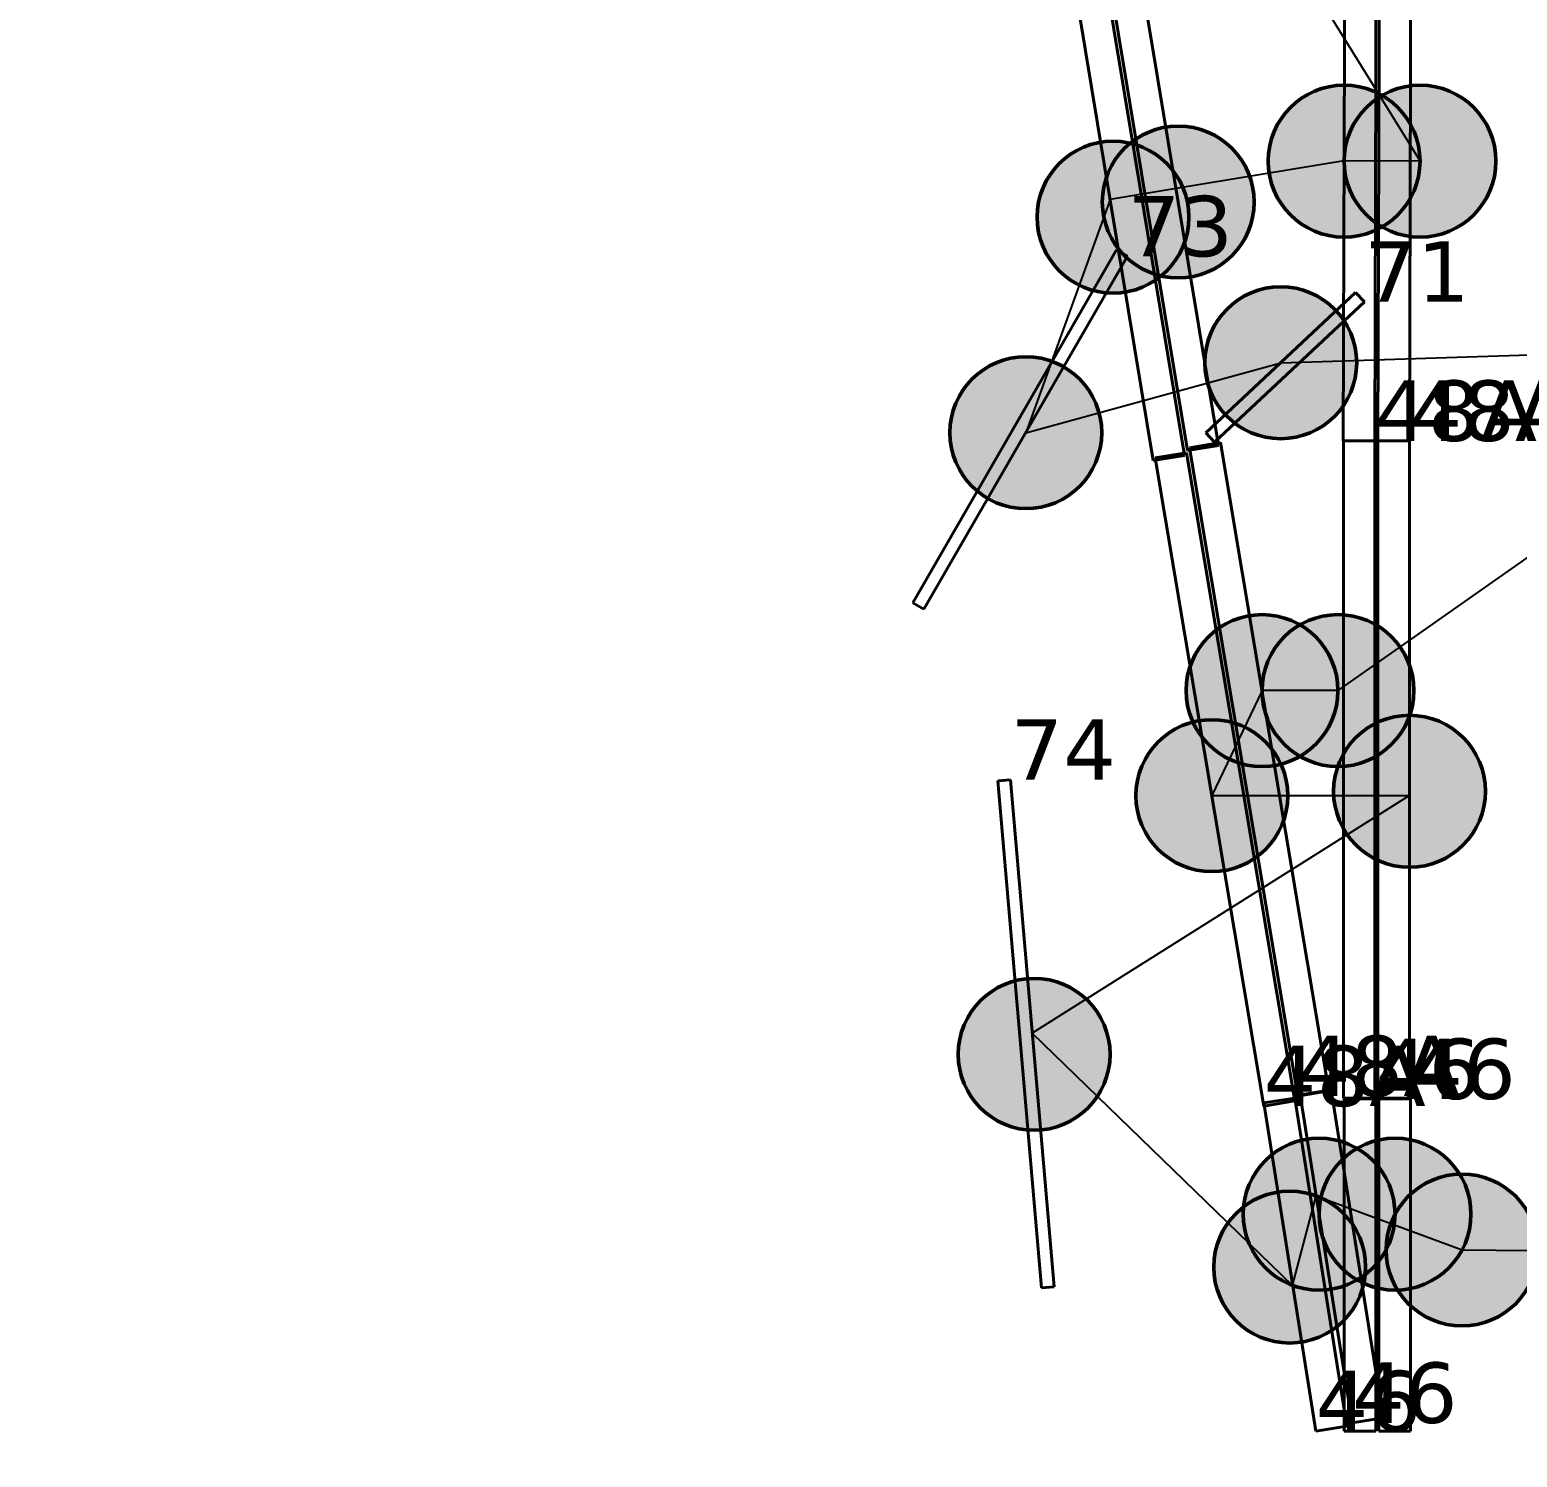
# Model space of a CAD drawing. Header units: millimetres. Extents: x -243740 to 150609, y -473655 to -165121.
# Drawn here: x 2650 to 7083, y -327835 to -323582 of the extents above; entities that cross this region are included whole.
import ezdxf

# ---------------------------------------------------------------- set-up
doc = ezdxf.new("R2010")
doc.units = ezdxf.units.MM
doc.layers.add('_Гр.ЩД-1C.10.4.I9.6', color=6, linetype='Continuous')
for name, color, linetype, lineweight in [('_освещение_dali', 3, 'Continuous', 50), ('DLX_FL1_LUM 122', 1, 'Continuous', 40), ('DLX_LUM 12', 5, 'Continuous', 40), ('DLX_LUM 18', 5, 'Continuous', 40), ('DLX_LUM 3', 5, 'Continuous', 40), ('DLX_LUM 4', 5, 'Continuous', 40), ('DLX_LUM 6', 5, 'Continuous', 40)]:
    doc.layers.add(name, color=color, linetype=linetype, lineweight=lineweight)
doc.styles.add('TableTextStyle', font='')
doc.styles.get('TableTextStyle').set_extended_font_data('VERDANA.TTF')
doc.linetypes.add('Truba', pattern='A,3e-05,[4,MSH_7,S=1,R=0,X=0,Y=0],-3.022072', length=3.022102)

# ---------------------------------------------------------------- blocks, each defined once
blk = doc.blocks.new('A$Caabd1818')
at = {"layer": 'DLX_FL1_LUM 122'}
for points in [[(2136.2, 72694.2, 0), (2228.9, 72709.7, 0)], [(2228.9, 72709.7, 0), (2136.2, 72694.2, 0)], [(2228.9, 72709.7, 0), (2136.2, 72694.2, 0)], [(2136.2, 72694.2, 0), (2228.9, 72709.7, 0)], [(2228.9, 72709.7, 0), (2552, 70778.5, 0)], [(2552, 70778.5, 0), (2228.9, 72709.7, 0)], [(2228.9, 72709.7, 0), (2228.9, 72709.7, 0)], [(2228.9, 72709.7, 0), (2228.9, 72709.7, 0)], [(2552, 70778.5, 0), (2228.9, 72709.7, 0)], [(2228.9, 72709.7, 0), (2552, 70778.5, 0)], [(2594.9, 70757, 0), (2594.9, 72715, 0)], [(2594.9, 72715, 0), (2594.9, 72715, 0)], [(2594.9, 72715, 0), (2594.9, 70757, 0)], [(2594.9, 72715, 0), (2688.9, 72715, 0)], [(2688.9, 72715, 0), (2594.9, 72715, 0)], [(2594.9, 72715, 0), (2594.9, 72715, 0)], [(2594.9, 72715, 0), (2594.9, 70757, 0)], [(2688.9, 72715, 0), (2594.9, 72715, 0)], [(2594.9, 70757, 0), (2594.9, 72715, 0)], [(2594.9, 72715, 0), (2688.9, 72715, 0)], [(2688.9, 72715, 0), (2688.9, 70757, 0)], [(2688.9, 70757, 0), (2688.9, 72715, 0)], [(2688.9, 72715, 0), (2688.9, 72715, 0)], [(2688.9, 72715, 0), (2688.9, 72715, 0)], [(2688.9, 70757, 0), (2688.9, 72715, 0)], [(2688.9, 72715, 0), (2688.9, 70757, 0)], [(2698.1, 70757, 0), (2698.1, 72715, 0)], [(2698.1, 72715, 0), (2698.1, 72715, 0)], [(2698.1, 72715, 0), (2698.1, 70757, 0)], [(2698.1, 72715, 0), (2792.1, 72715, 0)], [(2792.1, 72715, 0), (2698.1, 72715, 0)], [(2698.1, 72715, 0), (2698.1, 72715, 0)], [(2698.1, 72715, 0), (2698.1, 70757, 0)], [(2792.1, 72715, 0), (2698.1, 72715, 0)], [(2698.1, 70757, 0), (2698.1, 72715, 0)], [(2698.1, 72715, 0), (2792.1, 72715, 0)], [(2792.1, 72715, 0), (2792.1, 70757, 0)], [(2792.1, 70757, 0), (2792.1, 72715, 0)], [(2792.1, 72715, 0), (2792.1, 72715, 0)], [(2792.1, 72715, 0), (2792.1, 72715, 0)], [(2792.1, 70757, 0), (2792.1, 72715, 0)], [(2792.1, 72715, 0), (2792.1, 70757, 0)], [(2034.4, 72664.3, 0), (2127.2, 72679.8, 0)], [(2127.2, 72679.8, 0), (2034.4, 72664.3, 0)], [(2127.2, 72679.8, 0), (2034.4, 72664.3, 0)], [(2034.4, 72664.3, 0), (2127.2, 72679.8, 0)], [(2357.6, 70733.2, 0), (2034.4, 72664.3, 0)], [(2034.4, 72664.3, 0), (2034.4, 72664.3, 0)], [(2034.4, 72664.3, 0), (2357.6, 70733.2, 0)], [(2034.4, 72664.3, 0), (2034.4, 72664.3, 0)], [(2034.4, 72664.3, 0), (2357.6, 70733.2, 0)], [(2357.6, 70733.2, 0), (2034.4, 72664.3, 0)], [(2127.2, 72679.8, 0), (2450.3, 70748.7, 0)], [(2450.3, 70748.7, 0), (2127.2, 72679.8, 0)], [(2127.2, 72679.8, 0), (2127.2, 72679.8, 0)], [(2127.2, 72679.8, 0), (2127.2, 72679.8, 0)], [(2450.3, 70748.7, 0), (2127.2, 72679.8, 0)], [(2127.2, 72679.8, 0), (2450.3, 70748.7, 0)], [(2459.3, 70763, 0), (2136.2, 72694.2, 0)], [(2136.2, 72694.2, 0), (2136.2, 72694.2, 0)], [(2136.2, 72694.2, 0), (2459.3, 70763, 0)], [(2136.2, 72694.2, 0), (2136.2, 72694.2, 0)], [(2136.2, 72694.2, 0), (2459.3, 70763, 0)], [(2459.3, 70763, 0), (2136.2, 72694.2, 0)], [(2552, 70778.5, 0), (2459.3, 70763, 0)], [(2459.3, 70763, 0), (2552, 70778.5, 0)], [(2459.3, 70763, 0), (2552, 70778.5, 0)], [(2552, 70778.5, 0), (2459.3, 70763, 0)], [(2459.3, 70763, 0), (2459.3, 70763, 0)], [(2459.3, 70763, 0), (2459.3, 70763, 0)], [(2552, 70778.5, 0), (2552, 70778.5, 0)], [(2552, 70778.5, 0), (2552, 70778.5, 0)], [(2688.9, 70757, 0), (2594.9, 70757, 0)], [(2594.9, 70757, 0), (2594.9, 70757, 0)], [(2594.9, 70757, 0), (2688.9, 70757, 0)], [(2594.9, 70757, 0), (2594.9, 70757, 0)], [(2594.9, 70757, 0), (2688.9, 70757, 0)], [(2688.9, 70757, 0), (2594.9, 70757, 0)], [(2688.9, 70757, 0), (2688.9, 70757, 0)], [(2688.9, 70757, 0), (2688.9, 70757, 0)], [(2792.1, 70757, 0), (2698.1, 70757, 0)], [(2698.1, 70757, 0), (2698.1, 70757, 0)], [(2698.1, 70757, 0), (2792.1, 70757, 0)], [(2698.1, 70757, 0), (2698.1, 70757, 0)], [(2698.1, 70757, 0), (2792.1, 70757, 0)], [(2792.1, 70757, 0), (2698.1, 70757, 0)], [(2792.1, 70757, 0), (2792.1, 70757, 0)], [(2792.1, 70757, 0), (2792.1, 70757, 0)], [(2450.3, 70748.7, 0), (2357.6, 70733.2, 0)], [(2357.6, 70733.2, 0), (2450.3, 70748.7, 0)], [(2357.6, 70733.2, 0), (2450.3, 70748.7, 0)], [(2450.3, 70748.7, 0), (2357.6, 70733.2, 0)], [(2357.6, 70733.2, 0), (2357.6, 70733.2, 0)], [(2357.6, 70733.2, 0), (2357.6, 70733.2, 0)], [(2450.3, 70748.7, 0), (2450.3, 70748.7, 0)], [(2450.3, 70748.7, 0), (2450.3, 70748.7, 0)]]:
    blk.add_polyline3d(points, dxfattribs=at)
at = {"layer": 'DLX_LUM 12'}
for points in [[(1565.1, 71702, 0), (1602.9, 71705.3, 0)], [(1602.9, 71705.3, 0), (1565.1, 71702, 0)], [(1602.9, 71705.3, 0), (1565.1, 71702, 0)], [(1565.1, 71702, 0), (1602.9, 71705.3, 0)], [(1694.9, 70191.6, 0), (1565.1, 71702, 0)], [(1565.1, 71702, 0), (1565.1, 71702, 0)], [(1565.1, 71702, 0), (1694.9, 70191.6, 0)], [(1565.1, 71702, 0), (1565.1, 71702, 0)], [(1565.1, 71702, 0), (1694.9, 70191.6, 0)], [(1694.9, 70191.6, 0), (1565.1, 71702, 0)], [(1602.9, 71705.3, 0), (1602.9, 71705.3, 0)], [(1602.9, 71705.3, 0), (1732.7, 70194.9, 0)], [(1732.7, 70194.9, 0), (1602.9, 71705.3, 0)], [(1602.9, 71705.3, 0), (1602.9, 71705.3, 0)], [(1732.7, 70194.9, 0), (1602.9, 71705.3, 0)], [(1602.9, 71705.3, 0), (1732.7, 70194.9, 0)], [(1732.7, 70194.9, 0), (1694.9, 70191.6, 0)], [(1694.9, 70191.6, 0), (1732.7, 70194.9, 0)], [(1694.9, 70191.6, 0), (1732.7, 70194.9, 0)], [(1732.7, 70194.9, 0), (1694.9, 70191.6, 0)], [(1694.9, 70191.6, 0), (1694.9, 70191.6, 0)], [(1694.9, 70191.6, 0), (1694.9, 70191.6, 0)], [(1732.7, 70194.9, 0), (1732.7, 70194.9, 0)], [(1732.7, 70194.9, 0), (1732.7, 70194.9, 0)]]:
    blk.add_polyline3d(points, dxfattribs=at)
at = {"layer": 'DLX_LUM 18'}
for points in [[(2185.2, 72738.5, 0), (2631.4, 73157.3, 0)], [(2631.4, 73157.3, 0), (2185.2, 72738.5, 0)], [(2631.4, 73157.3, 0), (2185.2, 72738.5, 0)], [(2185.2, 72738.5, 0), (2631.4, 73157.3, 0)], [(2631.4, 73157.3, 0), (2631.4, 73157.3, 0)], [(2631.4, 73157.3, 0), (2657.4, 73129.6, 0)], [(2657.4, 73129.6, 0), (2631.4, 73157.3, 0)], [(2631.4, 73157.3, 0), (2631.4, 73157.3, 0)], [(2657.4, 73129.6, 0), (2631.4, 73157.3, 0)], [(2631.4, 73157.3, 0), (2657.4, 73129.6, 0)], [(2657.4, 73129.6, 0), (2211.2, 72710.8, 0)], [(2211.2, 72710.8, 0), (2657.4, 73129.6, 0)], [(2211.2, 72710.8, 0), (2657.4, 73129.6, 0)], [(2657.4, 73129.6, 0), (2211.2, 72710.8, 0)], [(2657.4, 73129.6, 0), (2657.4, 73129.6, 0)], [(2657.4, 73129.6, 0), (2657.4, 73129.6, 0)], [(2185.2, 72738.5, 0), (2185.2, 72738.5, 0)], [(2211.2, 72710.8, 0), (2185.2, 72738.5, 0)], [(2185.2, 72738.5, 0), (2185.2, 72738.5, 0)], [(2185.2, 72738.5, 0), (2211.2, 72710.8, 0)], [(2185.2, 72738.5, 0), (2211.2, 72710.8, 0)], [(2211.2, 72710.8, 0), (2185.2, 72738.5, 0)], [(2211.2, 72710.8, 0), (2211.2, 72710.8, 0)], [(2211.2, 72710.8, 0), (2211.2, 72710.8, 0)]]:
    blk.add_polyline3d(points, dxfattribs=at)
at = {"layer": 'DLX_LUM 3'}
for points in [[(2357.5, 70742.3, 0), (2450.4, 70757, 0)], [(2450.4, 70757, 0), (2357.5, 70742.3, 0)], [(2450.4, 70757, 0), (2357.5, 70742.3, 0)], [(2357.5, 70742.3, 0), (2450.4, 70757, 0)], [(2450.4, 70757, 0), (2605.3, 69779.2, 0)], [(2605.3, 69779.2, 0), (2450.4, 70757, 0)], [(2450.4, 70757, 0), (2450.4, 70757, 0)], [(2450.4, 70757, 0), (2450.4, 70757, 0)], [(2605.3, 69779.2, 0), (2450.4, 70757, 0)], [(2450.4, 70757, 0), (2605.3, 69779.2, 0)], [(2466.1, 70767, 0), (2559, 70781.8, 0)], [(2559, 70781.8, 0), (2466.1, 70767, 0)], [(2559, 70781.8, 0), (2466.1, 70767, 0)], [(2466.1, 70767, 0), (2559, 70781.8, 0)], [(2621, 69789.2, 0), (2466.1, 70767, 0)], [(2466.1, 70767, 0), (2466.1, 70767, 0)], [(2466.1, 70767, 0), (2621, 69789.2, 0)], [(2466.1, 70767, 0), (2466.1, 70767, 0)], [(2466.1, 70767, 0), (2621, 69789.2, 0)], [(2621, 69789.2, 0), (2466.1, 70767, 0)], [(2559, 70781.8, 0), (2713.9, 69803.9, 0)], [(2713.9, 69803.9, 0), (2559, 70781.8, 0)], [(2559, 70781.8, 0), (2559, 70781.8, 0)], [(2559, 70781.8, 0), (2559, 70781.8, 0)], [(2713.9, 69803.9, 0), (2559, 70781.8, 0)], [(2559, 70781.8, 0), (2713.9, 69803.9, 0)], [(2597.4, 69764.2, 0), (2597.4, 70754.2, 0)], [(2597.4, 70754.2, 0), (2597.4, 70754.2, 0)], [(2597.4, 70754.2, 0), (2597.4, 69764.2, 0)], [(2597.4, 70754.2, 0), (2691.4, 70754.2, 0)], [(2691.4, 70754.2, 0), (2597.4, 70754.2, 0)], [(2597.4, 70754.2, 0), (2597.4, 70754.2, 0)], [(2597.4, 70754.2, 0), (2597.4, 69764.2, 0)], [(2691.4, 70754.2, 0), (2597.4, 70754.2, 0)], [(2597.4, 69764.2, 0), (2597.4, 70754.2, 0)], [(2597.4, 70754.2, 0), (2691.4, 70754.2, 0)], [(2691.4, 70754.2, 0), (2691.4, 69764.2, 0)], [(2691.4, 69764.2, 0), (2691.4, 70754.2, 0)], [(2691.4, 70754.2, 0), (2691.4, 70754.2, 0)], [(2691.4, 70754.2, 0), (2691.4, 70754.2, 0)], [(2691.4, 69764.2, 0), (2691.4, 70754.2, 0)], [(2691.4, 70754.2, 0), (2691.4, 69764.2, 0)], [(2700.6, 69764.2, 0), (2700.6, 70754.2, 0)], [(2700.6, 70754.2, 0), (2700.6, 70754.2, 0)], [(2700.6, 70754.2, 0), (2700.6, 69764.2, 0)], [(2700.6, 70754.2, 0), (2794.6, 70754.2, 0)], [(2794.6, 70754.2, 0), (2700.6, 70754.2, 0)], [(2700.6, 70754.2, 0), (2700.6, 70754.2, 0)], [(2700.6, 70754.2, 0), (2700.6, 69764.2, 0)], [(2794.6, 70754.2, 0), (2700.6, 70754.2, 0)], [(2700.6, 69764.2, 0), (2700.6, 70754.2, 0)], [(2700.6, 70754.2, 0), (2794.6, 70754.2, 0)], [(2794.6, 70754.2, 0), (2794.6, 69764.2, 0)], [(2794.6, 69764.2, 0), (2794.6, 70754.2, 0)], [(2794.6, 70754.2, 0), (2794.6, 70754.2, 0)], [(2794.6, 70754.2, 0), (2794.6, 70754.2, 0)], [(2794.6, 69764.2, 0), (2794.6, 70754.2, 0)], [(2794.6, 70754.2, 0), (2794.6, 69764.2, 0)], [(2512.4, 69764.5, 0), (2357.5, 70742.3, 0)], [(2357.5, 70742.3, 0), (2357.5, 70742.3, 0)], [(2357.5, 70742.3, 0), (2512.4, 69764.5, 0)], [(2357.5, 70742.3, 0), (2357.5, 70742.3, 0)], [(2357.5, 70742.3, 0), (2512.4, 69764.5, 0)], [(2512.4, 69764.5, 0), (2357.5, 70742.3, 0)], [(2605.3, 69779.2, 0), (2512.4, 69764.5, 0)], [(2512.4, 69764.5, 0), (2605.3, 69779.2, 0)], [(2512.4, 69764.5, 0), (2605.3, 69779.2, 0)], [(2605.3, 69779.2, 0), (2512.4, 69764.5, 0)], [(2605.3, 69779.2, 0), (2605.3, 69779.2, 0)], [(2605.3, 69779.2, 0), (2605.3, 69779.2, 0)], [(2713.9, 69803.9, 0), (2621, 69789.2, 0)], [(2621, 69789.2, 0), (2713.9, 69803.9, 0)], [(2621, 69789.2, 0), (2713.9, 69803.9, 0)], [(2713.9, 69803.9, 0), (2621, 69789.2, 0)], [(2621, 69789.2, 0), (2621, 69789.2, 0)], [(2621, 69789.2, 0), (2621, 69789.2, 0)], [(2713.9, 69803.9, 0), (2713.9, 69803.9, 0)], [(2713.9, 69803.9, 0), (2713.9, 69803.9, 0)], [(2512.4, 69764.5, 0), (2512.4, 69764.5, 0)], [(2512.4, 69764.5, 0), (2512.4, 69764.5, 0)], [(2691.4, 69764.2, 0), (2597.4, 69764.2, 0)], [(2597.4, 69764.2, 0), (2597.4, 69764.2, 0)], [(2597.4, 69764.2, 0), (2691.4, 69764.2, 0)], [(2597.4, 69764.2, 0), (2597.4, 69764.2, 0)], [(2597.4, 69764.2, 0), (2691.4, 69764.2, 0)], [(2691.4, 69764.2, 0), (2597.4, 69764.2, 0)], [(2691.4, 69764.2, 0), (2691.4, 69764.2, 0)], [(2691.4, 69764.2, 0), (2691.4, 69764.2, 0)], [(2794.6, 69764.2, 0), (2700.6, 69764.2, 0)], [(2700.6, 69764.2, 0), (2700.6, 69764.2, 0)], [(2700.6, 69764.2, 0), (2794.6, 69764.2, 0)], [(2700.6, 69764.2, 0), (2700.6, 69764.2, 0)], [(2700.6, 69764.2, 0), (2794.6, 69764.2, 0)], [(2794.6, 69764.2, 0), (2700.6, 69764.2, 0)], [(2794.6, 69764.2, 0), (2794.6, 69764.2, 0)], [(2794.6, 69764.2, 0), (2794.6, 69764.2, 0)]]:
    blk.add_polyline3d(points, dxfattribs=at)
at = {"layer": 'DLX_LUM 4'}
for points in [[(2594.4, 72715, 0), (2599, 74185, 0)], [(2599, 74185, 0), (2594.4, 72715, 0)], [(2599, 74185, 0), (2594.4, 72715, 0)], [(2594.4, 72715, 0), (2599, 74185, 0)], [(2693, 74184.7, 0), (2688.4, 72714.7, 0)], [(2688.4, 72714.7, 0), (2693, 74184.7, 0)], [(2688.4, 72714.7, 0), (2693, 74184.7, 0)], [(2693, 74184.7, 0), (2688.4, 72714.7, 0)], [(2697.6, 72715, 0), (2702.2, 74185, 0)], [(2702.2, 74185, 0), (2697.6, 72715, 0)], [(2702.2, 74185, 0), (2697.6, 72715, 0)], [(2697.6, 72715, 0), (2702.2, 74185, 0)], [(2796.2, 74184.7, 0), (2791.6, 72714.7, 0)], [(2791.6, 72714.7, 0), (2796.2, 74184.7, 0)], [(2791.6, 72714.7, 0), (2796.2, 74184.7, 0)], [(2796.2, 74184.7, 0), (2791.6, 72714.7, 0)], [(2130.1, 72686.2, 0), (1890.1, 74136.5, 0)], [(1890.1, 74136.5, 0), (2130.1, 72686.2, 0)], [(1890.1, 74136.5, 0), (2130.1, 72686.2, 0)], [(2130.1, 72686.2, 0), (1890.1, 74136.5, 0)], [(1982.8, 74151.8, 0), (2222.8, 72701.6, 0)], [(2222.8, 72701.6, 0), (1982.8, 74151.8, 0)], [(2222.8, 72701.6, 0), (1982.8, 74151.8, 0)], [(1982.8, 74151.8, 0), (2222.8, 72701.6, 0)], [(2028.4, 72656.4, 0), (1788.4, 74106.7, 0)], [(1788.4, 74106.7, 0), (2028.4, 72656.4, 0)], [(1788.4, 74106.7, 0), (2028.4, 72656.4, 0)], [(2028.4, 72656.4, 0), (1788.4, 74106.7, 0)], [(1881.1, 74122, 0), (2121.1, 72671.8, 0)], [(2121.1, 72671.8, 0), (1881.1, 74122, 0)], [(2121.1, 72671.8, 0), (1881.1, 74122, 0)], [(1881.1, 74122, 0), (2121.1, 72671.8, 0)], [(2594.4, 72715, 0), (2594.4, 72715, 0)], [(2688.4, 72714.7, 0), (2594.4, 72715, 0)], [(2594.4, 72715, 0), (2594.4, 72715, 0)], [(2594.4, 72715, 0), (2688.4, 72714.7, 0)], [(2594.4, 72715, 0), (2688.4, 72714.7, 0)], [(2688.4, 72714.7, 0), (2594.4, 72715, 0)], [(2688.4, 72714.7, 0), (2688.4, 72714.7, 0)], [(2688.4, 72714.7, 0), (2688.4, 72714.7, 0)], [(2697.6, 72715, 0), (2697.6, 72715, 0)], [(2791.6, 72714.7, 0), (2697.6, 72715, 0)], [(2697.6, 72715, 0), (2697.6, 72715, 0)], [(2697.6, 72715, 0), (2791.6, 72714.7, 0)], [(2697.6, 72715, 0), (2791.6, 72714.7, 0)], [(2791.6, 72714.7, 0), (2697.6, 72715, 0)], [(2791.6, 72714.7, 0), (2791.6, 72714.7, 0)], [(2791.6, 72714.7, 0), (2791.6, 72714.7, 0)], [(2121.1, 72671.8, 0), (2028.4, 72656.4, 0)], [(2028.4, 72656.4, 0), (2121.1, 72671.8, 0)], [(2028.4, 72656.4, 0), (2121.1, 72671.8, 0)], [(2121.1, 72671.8, 0), (2028.4, 72656.4, 0)], [(2121.1, 72671.8, 0), (2121.1, 72671.8, 0)], [(2121.1, 72671.8, 0), (2121.1, 72671.8, 0)], [(2222.8, 72701.6, 0), (2130.1, 72686.2, 0)], [(2130.1, 72686.2, 0), (2222.8, 72701.6, 0)], [(2130.1, 72686.2, 0), (2222.8, 72701.6, 0)], [(2222.8, 72701.6, 0), (2130.1, 72686.2, 0)], [(2130.1, 72686.2, 0), (2130.1, 72686.2, 0)], [(2130.1, 72686.2, 0), (2130.1, 72686.2, 0)], [(2222.8, 72701.6, 0), (2222.8, 72701.6, 0)], [(2222.8, 72701.6, 0), (2222.8, 72701.6, 0)], [(2028.4, 72656.4, 0), (2028.4, 72656.4, 0)], [(2028.4, 72656.4, 0), (2028.4, 72656.4, 0)]]:
    blk.add_polyline3d(points, dxfattribs=at)
at = {"layer": 'DLX_LUM 6'}
for points in [[(1312, 72232.8, 0), (1919.1, 73284, 0)], [(1919.1, 73284, 0), (1312, 72232.8, 0)], [(1919.1, 73284, 0), (1312, 72232.8, 0)], [(1312, 72232.8, 0), (1919.1, 73284, 0)], [(1919.1, 73284, 0), (1919.1, 73284, 0)], [(1919.1, 73284, 0), (1952, 73265, 0)], [(1952, 73265, 0), (1919.1, 73284, 0)], [(1919.1, 73284, 0), (1919.1, 73284, 0)], [(1952, 73265, 0), (1919.1, 73284, 0)], [(1919.1, 73284, 0), (1952, 73265, 0)], [(1952, 73265, 0), (1344.9, 72213.8, 0)], [(1344.9, 72213.8, 0), (1952, 73265, 0)], [(1344.9, 72213.8, 0), (1952, 73265, 0)], [(1952, 73265, 0), (1344.9, 72213.8, 0)], [(1952, 73265, 0), (1952, 73265, 0)], [(1952, 73265, 0), (1952, 73265, 0)], [(1312, 72232.8, 0), (1312, 72232.8, 0)], [(1344.9, 72213.8, 0), (1312, 72232.8, 0)], [(1312, 72232.8, 0), (1312, 72232.8, 0)], [(1312, 72232.8, 0), (1344.9, 72213.8, 0)], [(1312, 72232.8, 0), (1344.9, 72213.8, 0)], [(1344.9, 72213.8, 0), (1312, 72232.8, 0)], [(1344.9, 72213.8, 0), (1344.9, 72213.8, 0)], [(1344.9, 72213.8, 0), (1344.9, 72213.8, 0)]]:
    blk.add_polyline3d(points, dxfattribs=at)
blk = doc.blocks.new('A$Cab2378fa')
at = {"lineweight": 25, "true_color": 0xfff5f5}
h = blk.add_hatch(color=7, dxfattribs=at)
h.dxf.hatch_style = 1
h.paths.add_polyline_path([(0, 0), (-141.6, -170.3, 0.174923), (3, -222.4, 0.197808), (162.3, -156.8)])
h.paths.add_polyline_path([(-163.2, 157.6), (0, 0), (147.8, 177.8, 0.175398), (3, 230.2, 0.209014)])
at = {"lineweight": 25}
h = blk.add_hatch(color=0, dxfattribs=at)
h.paths.add_polyline_path([(162.3, -156.8, 0.442338), (147.8, 177.8), (0, 0)])
h.paths.add_polyline_path([(-141.6, -170.3), (0, 0), (-163.2, 157.6, 0.430096)])
blk.add_circle((3, 3.9), 226.3)

msp = doc.modelspace()

# ---------------------------------------------------------------- linework, layer by layer
at = {"layer": '_Гр.ЩД-1C.10.4.I9.6', "ltscale": 100}
msp.add_lwpolyline([(6291.7, -323161.7), (6793, -323973.4), (6566.7, -323972), (6065.9, -324054.9), (5869.3, -324087.4), (5618.2, -324782.4), (6378, -324573.9), (8014, -324522.1), (6548.5, -325550.8), (6322.2, -325550.8), (6172.5, -325863.8), (6761.8, -325863.8), (5637.5, -326571.7), (6413.3, -327322.9), (6483.6, -327056.3), (6706, -327138.8), (6918.2, -327217.4), (11373.7, -327260.7)], dxfattribs=at)

# ---------------------------------------------------------------- block references
at = {"layer": '_освещение_dali', "color": 5, "ltscale": 100}
for p in [(6563.7, -323977.3), (6790.1, -323977.3), (6069.5, -324099), (5875.1, -324144.2), (6375, -324577.8), (5615.2, -324786.3), (5640, -326638.4), (6489.3, -327114.7), (6715.6, -327114.7), (6915.2, -327221.4), (6401.7, -327272.3)]:
    msp.add_blockref('A$Cab2378fa', p, dxfattribs=at)
at = {"layer": '_освещение_dali', "color": 1, "ltscale": 100}
for p in [(6319.2, -325554.7), (6545.5, -325554.7), (6169.6, -325867.7), (6758.8, -325854.7)]:
    msp.add_blockref('A$Cab2378fa', p, dxfattribs=at)
at = {"layer": 'Defpoints', "linetype": 'Truba', "ltscale": 100}
msp.add_blockref('A$Caabd1818', (3969.7, -397521.8), dxfattribs=at)

# ---------------------------------------------------------------- texts
at = {"layer": '_освещение_dali', "color": 53, "true_color": 0xbfda51, "style": 'TableTextStyle'}
for s, p in [('73', (5921.7, -324256.8)), ('71', (6627.1, -324392.2)), ('48А', (6658.6, -324806.8)), ('48А', (6761.8, -324806.8)), ('74', (5572.6, -325816.5)), ('48А', (6429, -326758.8)), ('46', (6661.1, -326767.6)), ('46', (6764.3, -326767.6)), ('48А', (6327.3, -326788.6)), ('46', (6590.7, -327732.6)), ('46', (6482.1, -327757.3))]:
    msp.add_text(s, height=180, dxfattribs=at).set_placement(p)

doc.saveas('drawing.dxf')
